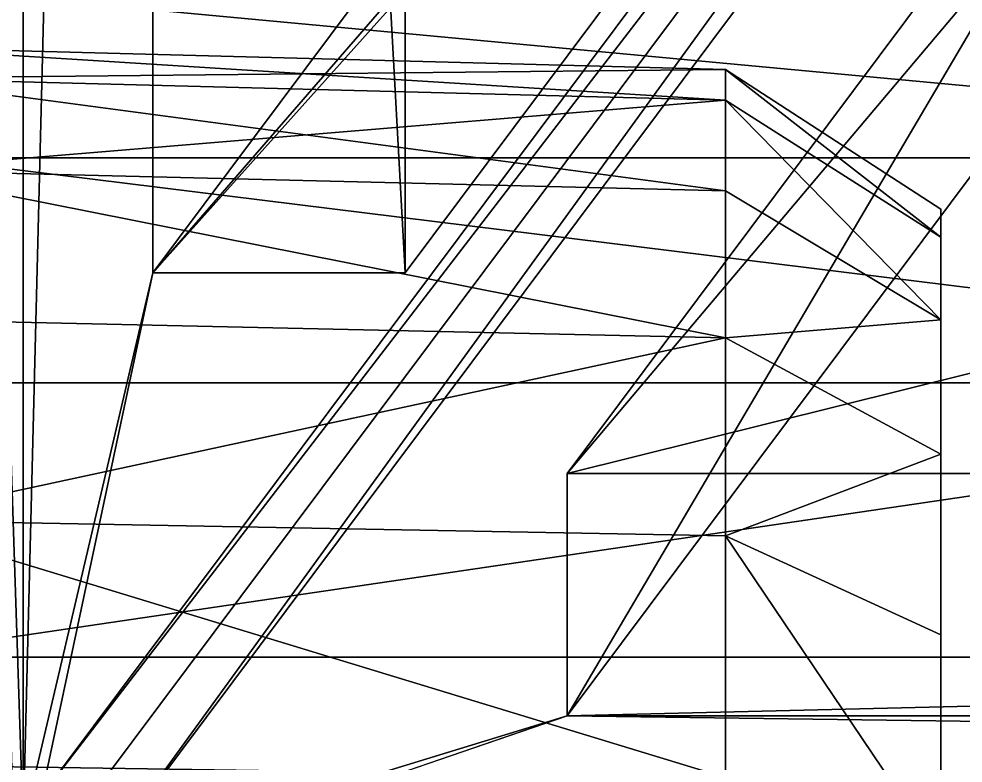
# Model space of a CAD drawing. Extents: x -2.45 to 2.44, y -4.51 to 4.52.
# Drawn here: x -2.1076 to -1.7539, y -2.4475 to -2.1686 of the extents above; entities that cross this region are included whole.
import ezdxf

# ---------------------------------------------------------------- set-up
doc = ezdxf.new("R2010")
doc.units = 0

msp = doc.modelspace()

# ---------------------------------------------------------------- linework, layer by layer
for points in [[(-2.10609, -2.47099, 1.87388), (-2.10609, -0.38171, 1.87388), (-2.17463, -0.38782, 1.64822)], [(-2.0575, -0.53817, 2.01579), (-2.10609, -0.38171, 1.87388), (-2.10609, -2.47099, 1.87388)], [(-2.17463, -0.38782, 1.64822), (-2.10918, -2.48551, 1.86373), (-2.10609, -2.47099, 1.87388)], [(-2.10609, -2.47099, 1.87388), (-2.0575, -2.26381, 2.01579), (-2.0575, -0.53817, 2.01579)], [(-2.0575, -0.53817, 2.01579), (-2.0575, -2.26381, 2.01579), (-1.96289, -2.26381, 1.9834)], [(-2.0575, -0.53817, 2.01579), (-1.96289, -2.26381, 1.9834), (-1.96289, -0.53817, 1.9834)], [(-2.0575, -0.53817, 2.01579), (-2.0575, -2.26381, 2.01579), (-2.0575, -2.26381, 2.01579)], [(-2.0575, -0.53817, 2.01579), (-2.0575, -2.26381, 2.01579), (-2.0575, -0.53817, 2.01579)], [(-1.96289, -0.53817, 1.9834), (-1.96289, -2.26381, 1.9834), (-1.37196, -1.47294, 3.70921)], [(-1.96289, -0.53817, 1.9834), (-1.96289, -2.26381, 1.9834), (-1.96289, -2.26381, 1.9834)], [(-1.96289, -0.53817, 1.9834), (-1.96289, -2.26381, 1.9834), (-1.96289, -0.53817, 1.9834)], [(-1.42489, -1.55739, 3.86331), (-1.46657, -1.47294, 3.7416), (-2.0575, -2.26381, 2.01579)], [(-2.0575, -2.26381, 2.01579), (-1.46657, -1.47294, 3.7416), (-1.37196, -1.47294, 3.70921)], [(-2.0575, -2.26381, 2.01579), (-1.37196, -1.47294, 3.70921), (-1.96289, -2.26381, 1.9834)], [(-2.0575, -2.26381, 2.01579), (-1.46657, -1.47294, 3.7416), (-1.46657, -1.47294, 3.7416)], [(-2.0575, -2.26381, 2.01579), (-1.46657, -1.47294, 3.7416), (-2.0575, -2.26381, 2.01579)], [(-1.96289, -2.26381, 1.9834), (-1.37196, -1.47294, 3.70921), (-1.37196, -1.47294, 3.70921)], [(-1.96289, -2.26381, 1.9834), (-1.37196, -1.47294, 3.70921), (-1.96289, -2.26381, 1.9834)], [(-1.30757, -1.63389, 3.74715), (-1.9023, -2.33894, 1.96858), (-1.30757, -1.54298, 3.70549)], [(-1.9023, -2.33894, 1.96858), (1.89012, -2.33894, 1.96858), (1.29538, -1.54298, 3.70549)], [(-1.9023, -2.33894, 1.96858), (1.29538, -1.54298, 3.70549), (-1.30757, -1.54298, 3.70549)], [(-1.9023, -2.33894, 1.96858), (-1.30757, -1.54298, 3.70549), (-1.30757, -1.54298, 3.70549)], [(-1.9023, -2.33894, 1.96858), (-1.30757, -1.54298, 3.70549), (-1.9023, -2.33894, 1.96858)], [(-2.0575, -2.26381, 2.01579), (-2.09918, -2.45981, 1.89408), (-1.42489, -1.55739, 3.86331)], [(-1.4154, -1.5699, 3.87191), (-1.42489, -1.55739, 3.86331), (-2.09918, -2.45981, 1.89408)], [(-2.09918, -2.45981, 1.89408), (-2.09557, -2.4802, 1.88548), (-1.4154, -1.5699, 3.87191)], [(-1.4154, -1.5699, 3.87191), (-2.09557, -2.4802, 1.88548), (-2.07709, -2.48344, 1.89329)], [(-2.09557, -2.4802, 1.88548), (-1.4154, -1.5699, 3.87191), (-1.4154, -1.5699, 3.87191)], [(-2.09557, -2.4802, 1.88548), (-1.4154, -1.5699, 3.87191), (-2.09557, -2.4802, 1.88548)], [(-1.4154, -1.5699, 3.87191), (-2.07709, -2.48344, 1.89329), (-1.40226, -1.58029, 3.8641)], [(-1.40226, -1.58029, 3.8641), (-2.07709, -2.48344, 1.89329), (-1.9023, -2.42985, 2.01024)], [(-1.40226, -1.58029, 3.8641), (-1.9023, -2.42985, 2.01024), (-1.30757, -1.63389, 3.74715)], [(-1.30757, -1.63389, 3.74715), (-1.9023, -2.42985, 2.01024), (-1.9023, -2.33894, 1.96858)], [(-1.9023, -2.42985, 2.01024), (-1.30757, -1.63389, 3.74715), (-1.30757, -1.63389, 3.74715)], [(-1.9023, -2.42985, 2.01024), (-1.30757, -1.63389, 3.74715), (-1.9023, -2.42985, 2.01024)], [(-2.13419, -2.15801, 0.94686), (-1.46374, -2.22068, 1.0641), (-2.14472, -2.22068, 1.0641)], [(-2.13419, -2.15801, 0.94686), (-1.46374, -2.15801, 0.94686), (-1.46374, -2.22068, 1.0641)], [(-1.84293, -2.18755, 0.69632), (-2.15965, -2.17919, 0.69632), (-2.15965, -2.19082, 0.81441)], [(-1.84293, -2.19902, 0.57986), (-2.15965, -2.19082, 0.57823), (-2.15965, -2.17919, 0.69632)], [(-1.84293, -2.19902, 0.57986), (-2.15965, -2.17919, 0.69632), (-1.84293, -2.18755, 0.69632)], [(-1.84293, -2.18755, 0.69632), (-2.15965, -2.19082, 0.81441), (-1.84293, -2.19902, 0.81277)], [(-1.76227, -2.25043, 0.59008), (-1.84293, -2.19902, 0.57986), (-1.84293, -2.18755, 0.69632)], [(-1.76227, -2.25043, 0.59008), (-1.84293, -2.18755, 0.69632), (-1.76227, -2.23996, 0.69632)], [(-1.76227, -2.25043, 0.80255), (-1.76227, -2.23996, 0.69632), (-1.84293, -2.18755, 0.69632)], [(-1.76227, -2.25043, 0.80255), (-1.84293, -2.18755, 0.69632), (-1.84293, -2.19902, 0.81277)], [(-1.84293, -2.23299, 0.92475), (-1.84293, -2.19902, 0.81277), (-2.15965, -2.19082, 0.81441)], [(-1.84293, -2.23299, 0.92475), (-2.15965, -2.19082, 0.81441), (-2.15965, -2.22526, 0.92796)], [(-1.84293, -2.19902, 0.57986), (-2.15965, -2.22526, 0.46468), (-2.15965, -2.19082, 0.57823)], [(-1.84293, -2.19902, 0.57986), (-1.84293, -2.23299, 0.46788), (-2.15965, -2.22526, 0.46468)], [(-1.76227, -2.28141, 0.48794), (-1.84293, -2.23299, 0.46788), (-1.84293, -2.19902, 0.57986)], [(-1.76227, -2.28141, 0.48794), (-1.84293, -2.19902, 0.57986), (-1.76227, -2.25043, 0.59008)], [(-1.76227, -2.28141, 0.9047), (-1.76227, -2.25043, 0.80255), (-1.84293, -2.19902, 0.81277)], [(-1.76227, -2.28141, 0.9047), (-1.84293, -2.19902, 0.81277), (-1.84293, -2.23299, 0.92475)], [(-2.14472, -2.22068, 1.0641), (-1.46374, -2.30501, 1.16685), (-2.15394, -2.30501, 1.16685)], [(-2.14472, -2.22068, 1.0641), (-1.46374, -2.22068, 1.0641), (-1.46374, -2.30501, 1.16685)], [(-1.84293, -2.28815, 1.02796), (-1.84293, -2.23299, 0.92475), (-2.15965, -2.22526, 0.92796)], [(-1.84293, -2.28815, 1.02796), (-2.15965, -2.22526, 0.92796), (-2.15965, -2.2812, 1.0326)], [(-1.84293, -2.28815, 0.36468), (-2.15965, -2.2812, 0.36003), (-2.15965, -2.22526, 0.46468)], [(-1.84293, -2.28815, 0.36468), (-2.15965, -2.22526, 0.46468), (-1.84293, -2.23299, 0.46788)], [(-1.76227, -2.28141, 0.48794), (-1.84293, -2.28815, 0.36468), (-1.84293, -2.23299, 0.46788)], [(-1.76227, -2.28141, 0.9047), (-1.84293, -2.23299, 0.92475), (-1.84293, -2.28815, 1.02796)], [(-1.76227, -2.23996, 0.69632), (-1.76227, -2.66541, 0.70592), (-1.76227, -2.66783, 0.67311)], [(-1.76227, -2.23996, 0.69632), (-1.76227, -2.66783, 0.67311), (-1.76227, -2.25043, 0.59008)], [(-1.76227, -2.23996, 0.69632), (-1.76227, -2.25043, 0.80255), (-1.76227, -2.66541, 0.70592)], [(-1.76227, -2.66783, 0.67311), (-1.76227, -2.28141, 0.48794), (-1.76227, -2.25043, 0.59008)], [(-1.76227, -2.67813, 0.75071), (-1.76227, -2.66541, 0.70592), (-1.76227, -2.25043, 0.80255)], [(-1.76227, -2.67813, 0.75071), (-1.76227, -2.25043, 0.80255), (-1.76227, -2.28141, 0.9047)], [(-2.10609, -2.47099, 1.87388), (-2.09918, -2.45981, 1.89408), (-2.0575, -2.26381, 2.01579)], [(-2.0575, -2.26381, 2.01579), (-2.09918, -2.45981, 1.89408), (-2.09918, -2.45981, 1.89408)], [(-2.0575, -2.26381, 2.01579), (-2.0575, -2.26381, 2.01579), (-2.0575, -2.26381, 2.01579)], [(-2.0575, -2.26381, 2.01579), (-1.96289, -2.26381, 1.9834), (-1.96289, -2.26381, 1.9834)], [(-2.0575, -2.26381, 2.01579), (-1.96289, -2.26381, 1.9834), (-2.0575, -2.26381, 2.01579)], [(-1.96289, -2.26381, 1.9834), (-1.96289, -2.26381, 1.9834), (-1.96289, -2.26381, 1.9834)], [(-1.84293, -2.28815, 1.02796), (-2.15965, -2.2812, 1.0326), (-2.15965, -2.35647, 1.12433)], [(-1.84293, -2.28815, 0.36468), (-2.15965, -2.35647, 0.2683), (-2.15965, -2.2812, 0.36003)], [(-1.76227, -2.28141, 0.48794), (-1.76227, -2.33173, 0.39379), (-1.84293, -2.28815, 0.36468)], [(-1.76227, -2.28141, 0.9047), (-1.84293, -2.28815, 1.02796), (-1.76227, -2.33173, 0.99884)], [(-1.76227, -2.66783, 0.67311), (-1.76227, -2.6801, 0.63822), (-1.76227, -2.28141, 0.48794)], [(-1.76227, -2.6801, 0.63822), (-1.76227, -2.33173, 0.39379), (-1.76227, -2.28141, 0.48794)], [(-1.76227, -2.28141, 0.9047), (-1.76227, -2.33173, 0.99884), (-1.76227, -2.67813, 0.75071)], [(-1.84293, -2.28815, 1.02796), (-2.15965, -2.35647, 1.12433), (-1.84293, -2.36239, 1.11841)], [(-1.84293, -2.28815, 0.36468), (-1.84293, -2.36239, 0.27422), (-2.15965, -2.35647, 0.2683)], [(-1.76227, -2.33173, 0.39379), (-1.84293, -2.36239, 0.27422), (-1.84293, -2.28815, 0.36468)], [(-1.76227, -2.33173, 0.99884), (-1.84293, -2.28815, 1.02796), (-1.84293, -2.36239, 1.11841)], [(-1.46374, -2.30501, 1.16685), (-1.46374, -2.40776, 1.25118), (-2.16152, -2.40776, 1.25118)], [(-1.46374, -2.30501, 1.16685), (-2.16152, -2.40776, 1.25118), (-2.15394, -2.30501, 1.16685)], [(-1.76227, -2.33173, 0.39379), (-1.76227, -2.39945, 0.31128), (-1.84293, -2.36239, 0.27422)], [(-1.76227, -2.33173, 0.99884), (-1.84293, -2.36239, 1.11841), (-1.76227, -2.39945, 1.08135)], [(-1.76227, -2.6801, 0.63822), (-1.76227, -2.39945, 0.31128), (-1.76227, -2.33173, 0.39379)], [(-1.76227, -2.39945, 1.08135), (-1.76227, -2.67813, 0.75071), (-1.76227, -2.33173, 0.99884)], [(-1.9023, -2.42985, 2.01024), (1.89012, -2.42985, 2.01024), (1.89012, -2.33894, 1.96858)], [(-1.9023, -2.42985, 2.01024), (1.89012, -2.33894, 1.96858), (-1.9023, -2.33894, 1.96858)], [(-1.9023, -2.33894, 1.96858), (-1.9023, -2.33894, 1.96858), (-1.9023, -2.33894, 1.96858)], [(-1.9023, -2.42985, 2.01024), (-1.9023, -2.33894, 1.96858), (-1.9023, -2.33894, 1.96858)], [(-1.9023, -2.42985, 2.01024), (-1.9023, -2.33894, 1.96858), (-1.9023, -2.42985, 2.01024)], [(-1.9023, -2.33894, 1.96858), (1.89012, -2.33894, 1.96858), (1.89012, -2.33894, 1.96858)], [(-1.9023, -2.33894, 1.96858), (1.89012, -2.33894, 1.96858), (-1.9023, -2.33894, 1.96858)], [(-1.84293, -2.45285, 1.19265), (-1.84293, -2.36239, 1.11841), (-2.15965, -2.35647, 1.12433)], [(-1.84293, -2.45285, 1.19265), (-2.15965, -2.35647, 1.12433), (-2.15965, -2.4482, 1.19961)], [(-1.84293, -2.45285, 0.19998), (-2.15965, -2.4482, 0.19302), (-2.15965, -2.35647, 0.2683)], [(-1.84293, -2.45285, 0.19998), (-2.15965, -2.35647, 0.2683), (-1.84293, -2.36239, 0.27422)], [(-1.76227, -2.48197, 0.24356), (-1.84293, -2.45285, 0.19998), (-1.84293, -2.36239, 0.27422)], [(-1.76227, -2.48197, 0.24356), (-1.84293, -2.36239, 0.27422), (-1.76227, -2.39945, 0.31128)], [(-1.76227, -2.48197, 1.14907), (-1.76227, -2.39945, 1.08135), (-1.84293, -2.36239, 1.11841)], [(-1.76227, -2.48197, 1.14907), (-1.84293, -2.36239, 1.11841), (-1.84293, -2.45285, 1.19265)], [(-1.76227, -2.6801, 0.63822), (-1.76227, -2.71027, 0.6027), (-1.76227, -2.39945, 0.31128)], [(-1.76227, -2.71027, 0.6027), (-1.76227, -2.48197, 0.24356), (-1.76227, -2.39945, 0.31128)], [(-1.76227, -2.39945, 1.08135), (-1.76227, -2.70703, 0.78727), (-1.76227, -2.67813, 0.75071)], [(-1.76227, -2.39945, 1.08135), (-1.76227, -2.48197, 1.14907), (-1.76227, -2.70703, 0.78727)], [(-1.46374, -2.40776, 1.25118), (-1.46374, -2.52499, 1.31384), (-2.16715, -2.52499, 1.31384)], [(-1.46374, -2.40776, 1.25118), (-2.16715, -2.52499, 1.31384), (-2.16152, -2.40776, 1.25118)], [(-1.9023, -2.42985, 2.01024), (-2.07709, -2.48344, 1.89329), (-2.08474, -2.49234, 1.87388)], [(-2.08474, -2.49234, 1.87388), (2.0649, -2.48344, 1.89329), (-1.9023, -2.42985, 2.01024)], [(2.0649, -2.48344, 1.89329), (1.89012, -2.42985, 2.01024), (-1.9023, -2.42985, 2.01024)], [(-1.9023, -2.42985, 2.01024), (-1.9023, -2.42985, 2.01024), (-1.9023, -2.42985, 2.01024)], [(-1.9023, -2.42985, 2.01024), (1.89012, -2.42985, 2.01024), (1.89012, -2.42985, 2.01024)], [(-1.9023, -2.42985, 2.01024), (1.89012, -2.42985, 2.01024), (-1.9023, -2.42985, 2.01024)]]:
    msp.add_3dface(points)

doc.saveas('drawing.dxf')
